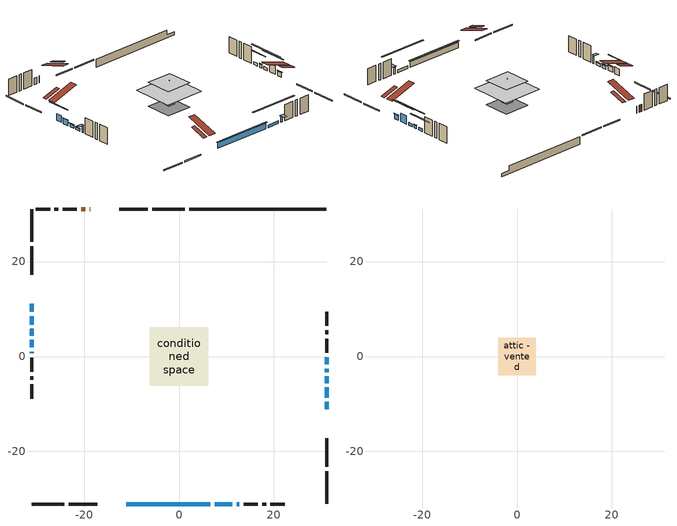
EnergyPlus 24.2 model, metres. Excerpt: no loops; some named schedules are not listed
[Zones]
conditioned space
 floor outside (Floor1 construction): -2.36,-2.36 -2.36,2.36 2.36,2.36 2.36,-2.36 z1.39
 floor adiabatic (AdiabaticFloorConstruction): -6.17,-6.17 -6.17,6.17 6.17,6.17 6.17,-6.17 z3.83
 floor foundation (Slab1 construction): -3.95,-3.95 -3.95,3.95 3.95,3.95 3.95,-3.95 z-0.96
 floor foundation (Slab2 construction): -1.12,-1.12 -1.12,1.12 1.12,1.12 1.12,-1.12 z0
 wall outside (RimJoist1 construction): 1.23,31.08 -5.67,31.08 / -31.08,-31.08 -24.19,-31.08 / -31.08,31.08 -31.08,24.19 / 31.08,-31.08 31.08,-24.19 z1.39:1.69
 wall outside (RimJoist2 construction): -6.6,31.08 -12.58,31.08 / -23.26,-31.08 -17.27,-31.08 / -31.08,23.26 -31.08,17.27 / 31.08,-23.26 31.08,-17.27 z1.39:1.69
 wall outside (AdiabaticWallConstruction 1): -18.75,31.08 -18.81,31.08 / -19.74,31.08 -20.62,31.08 z1.39:3.42
 wall outside (AdiabaticWallConstruction): 31.08,-11.11 31.08,-9.58 z1.39:2.76; 31.08,-8.66 31.08,-6.52 z1.39:3.83; -31.08,11.11 -31.08,9.38 z1.39:3.37; -11.11,-31.08 6.59,-31.08 z1.39:3.04; 31.08,-5.59 31.08,-4.19 z1.39:2.23; 7.52,-31.08 11.23,-31.08 z1.39:2.15; 31.08,-3.27 31.08,-2.58 z1.39:2.36; -31.08,8.45 -31.08,6.72 z1.39:2.97; -31.08,5.8 -31.08,4.42 / 31.08,-1.65 31.08,-0.13 z1.39:2.2; -31.08,3.49 -31.08,1.92 z1.39:2.1; -31.08,0.99 -31.08,0.68 z1.39:3.47; 12.16,-31.08 12.72,-31.08 z1.39:3.22
 wall outside (Wall1 construction): -21.55,31.08 -24.5,31.08 / 13.65,-31.08 16.6,-31.08 / -31.08,-0.25 -31.08,-3.2 / 31.08,0.8 31.08,3.75 z1.39:6.27
 wall outside (Wall2 construction): -25.43,31.08 -26.25,31.08 / 17.53,-31.08 18.35,-31.08 / -31.08,-4.13 -31.08,-4.95 / 31.08,4.68 31.08,5.5 z1.39:6.27
 wall outside (Wall3 construction): -27.18,31.08 -30.15,31.08 / 19.27,-31.08 22.25,-31.08 / -31.08,-5.88 -31.08,-8.85 / 31.08,6.43 31.08,9.4 z1.39:6.27
 wall foundation (FoundationWall1 construction): 2.15,31.08,-0.96 2.15,31.08,1.39 28.19,31.08,1.39 28.19,31.08,0.01 31.08,31.08,0.01 31.08,31.08,-0.96
 window (WindowConstruction): 31.08,-11.11 31.08,-9.58 z1.39:2.76
 window (WindowConstruction 6): 31.08,-8.66 31.08,-6.52 z1.39:3.83
 window (WindowConstruction 7): -31.08,11.11 -31.08,9.38 z1.39:3.37
 window (WindowConstruction 8): -11.11,-31.08 6.59,-31.08 z1.39:3.04
 window (WindowConstruction 11): 31.08,-5.59 31.08,-4.2 z1.39:2.23
 window (WindowConstruction 12): 7.52,-31.08 11.23,-31.08 z1.39:2.15
 window (WindowConstruction 1): 31.08,-3.27 31.08,-2.58 z1.39:2.36
 window (WindowConstruction 2): -31.08,8.45 -31.08,6.72 z1.39:2.97
 window (WindowConstruction 3): -31.08,5.79 -31.08,4.42 z1.39:2.2
 window (WindowConstruction 4): -31.08,3.49 -31.08,1.92 z1.39:2.1
 window (WindowConstruction 9): -31.08,0.99 -31.08,0.68 z1.39:3.47
 window (WindowConstruction 10): 12.16,-31.08 12.72,-31.08 z1.39:3.22
 window (WindowConstruction 5): 31.08,-1.65 31.08,-0.13 z1.39:2.2
 door (Door): -18.75,31.08 -18.81,31.08 z1.39:3.42
 door (Door 1): -19.74,31.08 -20.62,31.08 z1.39:3.42
 ceiling adiabatic (AdiabaticFloorConstruction): 6.17,-6.17 6.17,6.17 -6.17,6.17 -6.17,-6.17 z3.83
 roof outside (Roof1 construction): -14.75,31.08,6.27 -14.75,26.39,7.83 -13.51,26.39,7.83 -13.51,31.08,6.27; -15.11,-31.08,6.27 -15.11,-26.39,7.83 -16.34,-26.39,7.83 -16.34,-31.08,6.27; -31.08,15.11,6.27 -26.39,15.11,7.83 -26.39,16.34,7.83 -31.08,16.34,6.27; 31.08,-15.11,6.27 26.39,-15.11,7.83 26.39,-16.34,7.83 31.08,-16.34,6.27
attic - vented
 floor to conditioned space (Floor2 construction Reversed): -3.95,-3.95 -3.95,3.95 3.95,3.95 3.95,-3.95 z6.27
 floor to conditioned space (Floor3 construction Reversed): -1.12,-1.12 -1.12,1.12 1.12,1.12 1.12,-1.12 z6.27
 floor to conditioned space (Floor4 construction Reversed): -0.72,-0.72 -0.72,0.72 0.72,0.72 0.72,-0.72 z6.27
 roof outside (Roof2 construction): -17.82,31.08,6.27 -17.82,22.96,8.97 -15.68,22.96,8.97 -15.68,31.08,6.27; -12.04,-31.08,6.27 -12.04,-22.96,8.97 -14.18,-22.96,8.97 -14.18,-31.08,6.27; -31.08,12.04,6.27 -22.96,12.04,8.97 -22.96,14.18,8.97 -31.08,14.18,6.27; 31.08,-12.04,6.27 22.96,-12.04,8.97 22.96,-14.18,8.97 31.08,-14.18,6.27
shading: 31.08,-9.43 31.08,-11.26 31.23,-11.26 31.23,-9.43 z2.91; 31.08,-3.47 31.08,-11.71 31.38,-11.71 31.38,-3.47 z6.88; -31.08,6.64 -31.08,13.85 -31.23,13.85 -31.23,6.64 z6.11; 6.89,-31.08 -11.41,-31.08 -11.41,-31.38 6.89,-31.38 z3.34; 31.08,0.68 31.08,-10.47 31.38,-10.47 31.38,0.68 z7.11; 17.02,-31.08 1.73,-31.08 1.73,-31.38 17.02,-31.38 z7.94; 31.08,-2.43 31.08,-3.42 31.23,-3.42 31.23,-2.43 z2.51; -31.08,6.57 -31.08,8.6 -31.23,8.6 -31.23,6.57 z3.12; -31.08,4.12 -31.08,6.09 -31.38,6.09 -31.38,4.12 z2.5; -31.08,1.77 -31.08,3.64 -31.23,3.64 -31.23,1.77 z2.25; -31.08,0.38 -31.08,1.29 -32.6,1.29 -32.6,0.38 z3.77; 13.02,-31.08 11.86,-31.08 11.86,-32.6 13.02,-32.6 z3.52; 31.08,2.92 31.08,-4.7 31.38,-4.7 31.38,2.92 z5.25
[Building]
Building 1: Terrain=Suburbs
[Site:Location]
Montreal Mirabel Intl AP_QC: Latitude {deg}=45.68; Longitude {deg}=-74.03; Time Zone {hr}=-5; Elevation {m}=82; Keep Site Location Information=Yes
[Site:GroundTemperature:Shallow]
0.642858, -1.75623, -1.94836, -0.80987, 3.76054, 8.30966, 12.2535, 14.7518, 14.9641, 12.9321, 9.08883, 4.67926
[Site:WaterMainsTemperature]
Calculation Method=Schedule; Temperature Schedule=mains temperature schedule
[Material] Roughness=Rough; Thermal Absorptance=0.9
Name | Thickness {m} | Conductivity {W/m-K} | Density {kg/m3} | Specific Heat {J/kg-K} | Solar Absorptance | Visible Absorptance
asphalt or fiberglass shingles | 0.00635 | 0.162714 | 1121.4 | 1465.45 | 0.4 | 0.4
ceiling loosefill ins | 0.169333 | 0.0480833 | 16.02 | 1046.75 | 0.7 | 0.7
ceiling stud and cavity | 0.1397 | 0.0787076 | 65.682 | 1177.47 | 0.7 | 0.7
ceiling stud and cavity 1 | 0.1397 | 0.0892432 | 65.682 | 1177.47 | 0.7 | 0.7
ceiling stud and cavity 2 | 0.1397 | 0.194453 | 65.682 | 1177.47 | 0.7 | 0.7
concrete 4.0 in. | 0.1016 | 1.803125 | 2242.8 | 837.4 | 0.7 | 0.7
concrete 8.0 in. | 0.2032 | 1.803125 | 2242.8 | 837.4 | 0.7 | 0.7
door material | 0.04445 | 0.053851 | 512.64 | 1214.23 | 0.7 | 0.7
door material 1 | 0.04445 | 0.20624 | 512.64 | 1214.23 | 0.7 | 0.7
exterior vertical ins | 0.0457286 | 0.029427 | 32.04 | 1214.23 | 0.7 | 0.7
floor covering | 0.0127 | 0.0433444 | 54.468 | 1339.84 | 0.6 | 0.6
floor rigid ins; roof rigid ins | 0.103632 | 0.029427 | 32.04 | 1214.23 | 0.7 | 0.7
floor rigid ins 1; wall rigid ins 1 | 0.512978 | 0.029427 | 32.04 | 1214.23 | 0.7 | 0.7
floor stud and cavity | 0.1397 | 0.166607 | 92.3553 | 1139.71 | 0.7 | 0.7
floor stud and cavity 1 | 0.1397 | 1.75129 | 37.0049 | 1207.88 | 0.7 | 0.7
furniture material conditioned space 1 | 0.1524 | 0.115458 | 640.8 | 1214.23 | 0.6 | 0.6
gypsum board | 0.0127 | 0.160291 | 801 | 837.4 | 0.6 | 0.6
gypsum board 1 | 0.0127 | 0.160291 | 801 | 837.4 | 0.7 | 0.7
osb sheathing 0.5 in. | 0.0127 | 0.115458 | 512.64 | 1214.23 | 0.7 | 0.7
osb sheathing 0.75 in. | 0.01905 | 0.115458 | 512.64 | 1214.23 | 0.7 | 0.7
osb sheathing 2.0 in. | 0.0508 | 0.115458 | 512.64 | 1214.23 | 0.7 | 0.7
rim joist stud and cavity | 0.0508 | 0.0451784 | 125.044 | 1163.47 | 0.6 | 0.6
rim joist stud and cavity 1 | 0.0508 | 0.0308365 | 125.044 | 1163.47 | 0.6 | 0.6
roof stud and cavity | 0.2032 | 0.150499 | 78.34581 | 1123.46 | 0.7 | 0.7
wall rigid ins | 0.051816 | 0.029427 | 32.04 | 1214.23 | 0.7 | 0.7
wall stud and cavity | 0.1397 | 0.245635 | 139.0536 | 1170.24 | 0.7 | 0.7
wall stud and cavity 1 | 0.1397 | 0.279367 | 139.0536 | 1170.24 | 0.7 | 0.7
wall stud and cavity 2 | 0.1397 | 0.150548 | 139.0536 | 1170.24 | 0.7 | 0.7
wall stud and cavity 3 | 0.0889 | 0.380278 | 52.3479 | 1209.89 | 0.7 | 0.7
wall stud and cavity 4 | 0.0889 | 0.391764 | 83.0341 | 1211.67 | 0.7 | 0.7
wood siding | 0.0254 | 0.102417 | 544.68 | 1172.36 | 0.4 | 0.4
wood siding 1; wood siding 2; wood siding 3 | 0.0254 | 0.102417 | 544.68 | 1172.36 | 0.7 | 0.7
[WindowMaterial:SimpleGlazingSystem]
Name | U-Factor {W/m2-K} | Solar Heat Gain Coefficient
WindowMaterial | 1.92427 | 0.41
WindowMaterial 1 | 2.066792 | 0.35
WindowMaterial 10 | 2.96619 | 0.63
WindowMaterial 11 | 1.78914 | 0.38
WindowMaterial 12 | 1.782892 | 0.38
WindowMaterial 2 | 1.90043 | 0.42
WindowMaterial 3 | 2.001495 | 0.38
WindowMaterial 4 | 2.01455 | 0.37
WindowMaterial 5 | 1.992978 | 0.38
WindowMaterial 6 | 1.9697 | 0.41
WindowMaterial 7 | 1.882257 | 0.43
WindowMaterial 8 | 1.82321 | 0.46
WindowMaterial 9 | 3.074637 | 0.36
[Construction]
AdiabaticFloorConstruction: floor stud and cavity 1, floor rigid ins 1, osb sheathing 0.75 in., floor covering
AdiabaticWallConstruction: wood siding 2, wall rigid ins 1, wall stud and cavity 3, gypsum board
AdiabaticWallConstruction 1: wood siding 3, wall rigid ins 1, wall stud and cavity 3, gypsum board
Door: door material
Door 1: door material 1
Floor1 construction: floor stud and cavity, floor rigid ins, osb sheathing 0.75 in., floor covering
Floor2 construction Reversed: gypsum board, ceiling stud and cavity, ceiling loosefill ins
Floor3 construction Reversed: gypsum board, ceiling stud and cavity 1, ceiling loosefill ins
Floor4 construction Reversed: gypsum board, ceiling stud and cavity 2, ceiling loosefill ins
FoundationWall1 construction: concrete 8.0 in., gypsum board 1
furniture construction conditioned space 1: furniture material conditioned space 1
PartitionWallConstruction: gypsum board, wall stud and cavity 4, gypsum board
RimJoist1 construction: wood siding 1, osb sheathing 2.0 in., rim joist stud and cavity
RimJoist2 construction: wood siding 1, osb sheathing 2.0 in., rim joist stud and cavity 1
Roof1 construction: asphalt or fiberglass shingles, roof rigid ins, osb sheathing 0.75 in., roof stud and cavity, gypsum board
Roof2 construction: asphalt or fiberglass shingles
Slab1 construction; Slab2 construction: concrete 4.0 in.
Wall1 construction: wood siding, wall rigid ins, osb sheathing 0.5 in., wall stud and cavity, gypsum board
Wall2 construction: wood siding, wall rigid ins, osb sheathing 0.5 in., wall stud and cavity 1, gypsum board
Wall3 construction: wood siding, wall rigid ins, osb sheathing 0.5 in., wall stud and cavity 2, gypsum board
WindowConstruction: WindowMaterial
WindowConstruction 1: WindowMaterial 1
WindowConstruction 10: WindowMaterial 10
WindowConstruction 11: WindowMaterial 11
WindowConstruction 12: WindowMaterial 12
WindowConstruction 2: WindowMaterial 2
WindowConstruction 3: WindowMaterial 3
WindowConstruction 4: WindowMaterial 4
WindowConstruction 5: WindowMaterial 5
WindowConstruction 6: WindowMaterial 6
WindowConstruction 7: WindowMaterial 7
WindowConstruction 8: WindowMaterial 8
WindowConstruction 9: WindowMaterial 9
[Zone] Multiplier=1; Part of Total Floor Area=Yes
Name | Volume {m3}
attic - vented | 30.5765
conditioned space | 583.3
[Space]
Name | Zone | Volume {m3}
attic - vented 1 | attic - vented | 30.5765
conditioned space 1 | conditioned space | 583.3
[ZoneInfiltration:EffectiveLeakageArea]
infil attic - vented 1: Zone or Space=attic - vented 1; Schedule=Always On Discrete; Effective Air Leakage Area {cm2}=3210.46; Stack Coefficient=0.000188297; Wind Coefficient=9.27132e-06
[ZoneMixing]
whole house fan mix: Zone or Space=attic - vented; Schedule=Always On Continuous; Design Flow Rate Calculation Method=Flow/Zone; Design Flow Rate {m3/s}=0; Source Zone or Space=conditioned space
[SurfaceProperty:ExposedFoundationPerimeter] Exposed Perimeter Calculation Method=TotalExposedPerimeter
Name | Total Exposed Perimeter {m}
Slab1 | 28.926
Slab2 | 6.37002
[InternalMass] Zone or ZoneList=conditioned space; Space or SpaceList=conditioned space 1
Name | Construction | Surface Area {m2}
furniture mass conditioned space 1 | furniture construction conditioned space 1 | 96.8557
partition wall mass | PartitionWallConstruction | 242.139
[Lights]
interior lighting: Zone or ZoneList or Space or SpaceList=conditioned space 1; Schedule=interior lighting schedule; Design Level Calculation Method=LightingLevel; Lighting Level {W}=343.2; Return Air Fraction=0; Fraction Radiant=0.6; Fraction Visible=0.2; Fraction Replaceable=1
[People]
occupants: Zone or ZoneList or Space or SpaceList=conditioned space 1; Number of People Schedule=occupants schedule; Number of People Calculation Method=People; Number of People=3; Fraction Radiant=0.314171; Sensible Heat Fraction=0.56303; Activity Level Schedule=occupants activity schedule; Carbon Dioxide Generation Rate {m3/s-W}=0; Enable ASHRAE 55 Comfort Warnings=No; Mean Radiant Temperature Calculation Type=EnclosureAveraged
[ElectricEquipment] Zone or ZoneList or Space or SpaceList=conditioned space 1; Design Level Calculation Method=EquipmentLevel
Name | Schedule | Design Level {W} | Fraction Latent | Fraction Radiant | Fraction Lost
clothes dryer | clothes dryer schedule | 140.772 | 0.015 | 0.081 | 0.85
clothes washer | clothes washer schedule | 32.1985 | 0.03 | 0.162 | 0.7
cooking range | cooking range schedule | 215.147 | 0.08 | 0.432 | 0.2
dishwasher | dishwasher schedule | 66.8632 | 0.3 | 0.18 | 0.4
fridge | fridge schedule | 72.9452 | 0 | 0.6 | 0
mech vent bath fan 0 | mech vent bath fan 0 schedule | 50.2 | 0 | 0 | 1
mech vent bath fan 1 | mech vent bath fan 1 schedule | 50.2 | 0 | 0 | 1
mech vent house fan | mech vent house fan schedule | 0 | 0 | 0 | 1
mech vent house fan cfis | mech vent house fan cfis schedule | 0 | 0 | 0 | 0
mech vent range fan 0 | mech vent range fan 0 schedule | 57 | 0 | 0 | 1
misc plug loads | misc plug loads schedule | 494.7 | 0.045 | 0.513 | 0.1
whole house fan | Always On Discrete | 0 | 0 | 0 | 1
[OtherEquipment] Zone or ZoneList or Space or SpaceList=conditioned space 1; Design Level Calculation Method=EquipmentLevel
Name | Fuel Type | Schedule | Design Level {W} | Fraction Latent | Fraction Radiant | Fraction Lost
clothes dryer 1 | Electricity | clothes dryer schedule | 0 | 0.015 | 0.081 | 0.85
cooking range 1 | Electricity | cooking range schedule | 0 | 0.08 | 0.432 | 0.2
general water use latent | None | general water use schedule | 62.594 | 1 | 0 | 0
general water use sensible | None | general water use schedule | -61.6891 | 0 | 0.6 | 0
mech vent house fan latent load | None | Always On Discrete | 0 | 1 | 0 | 0
mech vent house fan sensible load | None | Always On Discrete | 0 | 0 | 0 | 0
water heater energy adjustment1 | Electricity | Always On Discrete | 0.01 | 0 | 0 | 1
[ZoneInfiltration:DesignFlowRate] Zone or ZoneList or Space or SpaceList=conditioned space 1; Schedule=Always On Discrete; Design Flow Rate Calculation Method=Flow/Zone; Design Flow Rate {m3/s}=0
infil flow; natural vent flow; whole house fan flow
[Foundation:Kiva] Initial Indoor Air Temperature {C}=18; Wall Depth Below Slab {m}=0.2032
Name | Wall Height Above Grade {m} | Custom Block Material Name 1 | Custom Block Depth 1 {m} | Custom Block X Position 1 {m} | Custom Block Z Position 1 {m}
Foundation Kiva 1 | 1.39001 | exterior vertical ins | 2.350008 | 0.2159 | 0
Foundation Kiva 2 | 0.1016
[Foundation:Kiva:Settings]
Soil Conductivity {W/m-K}=0.849921; Soil Density {kg/m3}=1842.3; Soil Specific Heat {J/kg-K}=418.7; Ground Solar Absorptivity=0.9; Ground Thermal Absorptivity=0.9; Ground Surface Roughness {m}=0.03; Far-Field Width {m}=40; Deep-Ground Boundary Condition=ZeroFlux; Deep-Ground Depth {m}=40; Minimum Cell Dimension {m}=0.2; Maximum Cell Growth Coefficient=3; Simulation Timestep=Timestep
[Exterior:Lights]
exterior lighting: Schedule=exterior lighting schedule; Design Level {W}=75.6
[Schedule:Constant]
Name | Hourly Value
Always On Continuous; mech vent house fan schedule; mech vent house fan cfis schedule; Always On Discrete | 1
occupants activity schedule | 117.228
fridge schedule | 0
[Schedule:Week:Daily]
interior lighting schedule Week Rule - Jan1-Jan27: interior lighting schedule day, interior lighting schedule day, interior lighting schedule day, interior lighting schedule day, interior lighting schedule day, interior lighting schedule day, interior lighting schedule day, interior lighting schedule default day, interior lighting schedule default day, interior lighting schedule default day, interior lighting schedule default day, interior lighting schedule default day
interior lighting schedule Week Rule - Jan28-Feb3: interior lighting schedule day, interior lighting schedule day, interior lighting schedule day, interior lighting schedule day, interior lighting schedule day 1, interior lighting schedule day 1, interior lighting schedule day 1, interior lighting schedule default day, interior lighting schedule default day, interior lighting schedule default day, interior lighting schedule default day, interior lighting schedule default day
interior lighting schedule Week Rule - Feb4-Feb24: interior lighting schedule day 1, interior lighting schedule day 1, interior lighting schedule day 1, interior lighting schedule day 1, interior lighting schedule day 1, interior lighting schedule day 1, interior lighting schedule day 1, interior lighting schedule default day, interior lighting schedule default day, interior lighting schedule default day, interior lighting schedule default day, interior lighting schedule default day
interior lighting schedule Week Rule - Feb25-Mar3: interior lighting schedule day 1, interior lighting schedule day 1, interior lighting schedule day 1, interior lighting schedule day 1, interior lighting schedule day 2, interior lighting schedule day 2, interior lighting schedule day 2, interior lighting schedule default day, interior lighting schedule default day, interior lighting schedule default day, interior lighting schedule default day, interior lighting schedule default day
interior lighting schedule Week Rule - Mar4-Mar31: interior lighting schedule day 2, interior lighting schedule day 2, interior lighting schedule day 2, interior lighting schedule day 2, interior lighting schedule day 2, interior lighting schedule day 2, interior lighting schedule day 2, interior lighting schedule default day, interior lighting schedule default day, interior lighting schedule default day, interior lighting schedule default day, interior lighting schedule default day
interior lighting schedule Week Rule - Apr1-Apr28: interior lighting schedule day 3, interior lighting schedule day 3, interior lighting schedule day 3, interior lighting schedule day 3, interior lighting schedule day 3, interior lighting schedule day 3, interior lighting schedule day 3, interior lighting schedule default day, interior lighting schedule default day, interior lighting schedule default day, interior lighting schedule default day, interior lighting schedule default day
interior lighting schedule Week Rule - Apr29-May5: interior lighting schedule day 3, interior lighting schedule day 3, interior lighting schedule day 4, interior lighting schedule day 4, interior lighting schedule day 4, interior lighting schedule day 4, interior lighting schedule day 4, interior lighting schedule default day, interior lighting schedule default day, interior lighting schedule default day, interior lighting schedule default day, interior lighting schedule default day
interior lighting schedule Week Rule - May6-May26: interior lighting schedule day 4, interior lighting schedule day 4, interior lighting schedule day 4, interior lighting schedule day 4, interior lighting schedule day 4, interior lighting schedule day 4, interior lighting schedule day 4, interior lighting schedule default day, interior lighting schedule default day, interior lighting schedule default day, interior lighting schedule default day, interior lighting schedule default day
interior lighting schedule Week Rule - May27-Jun2: interior lighting schedule day 4, interior lighting schedule day 4, interior lighting schedule day 4, interior lighting schedule day 4, interior lighting schedule day 4, interior lighting schedule day 5, interior lighting schedule day 5, interior lighting schedule default day, interior lighting schedule default day, interior lighting schedule default day, interior lighting schedule default day, interior lighting schedule default day
interior lighting schedule Week Rule - Jun3-Jun30: interior lighting schedule day 5, interior lighting schedule day 5, interior lighting schedule day 5, interior lighting schedule day 5, interior lighting schedule day 5, interior lighting schedule day 5, interior lighting schedule day 5, interior lighting schedule default day, interior lighting schedule default day, interior lighting schedule default day, interior lighting schedule default day, interior lighting schedule default day
interior lighting schedule Week Rule - Jul1-Jul28: interior lighting schedule day 6, interior lighting schedule day 6, interior lighting schedule day 6, interior lighting schedule day 6, interior lighting schedule day 6, interior lighting schedule day 6, interior lighting schedule day 6, interior lighting schedule default day, interior lighting schedule default day, interior lighting schedule default day, interior lighting schedule default day, interior lighting schedule default day
interior lighting schedule Week Rule - Jul29-Aug4: interior lighting schedule day 6, interior lighting schedule day 6, interior lighting schedule day 6, interior lighting schedule day 7, interior lighting schedule day 7, interior lighting schedule day 7, interior lighting schedule day 7, interior lighting schedule default day, interior lighting schedule default day, interior lighting schedule default day, interior lighting schedule default day, interior lighting schedule default day
interior lighting schedule Week Rule - Aug5-Aug25: interior lighting schedule day 7, interior lighting schedule day 7, interior lighting schedule day 7, interior lighting schedule day 7, interior lighting schedule day 7, interior lighting schedule day 7, interior lighting schedule day 7, interior lighting schedule default day, interior lighting schedule default day, interior lighting schedule default day, interior lighting schedule default day, interior lighting schedule default day
interior lighting schedule Week Rule - Aug26-Sep1: interior lighting schedule day 7, interior lighting schedule day 7, interior lighting schedule day 7, interior lighting schedule day 7, interior lighting schedule day 7, interior lighting schedule day 7, interior lighting schedule day 8, interior lighting schedule default day, interior lighting schedule default day, interior lighting schedule default day, interior lighting schedule default day, interior lighting schedule default day
interior lighting schedule Week Rule - Sep2-Sep29: interior lighting schedule day 8, interior lighting schedule day 8, interior lighting schedule day 8, interior lighting schedule day 8, interior lighting schedule day 8, interior lighting schedule day 8, interior lighting schedule day 8, interior lighting schedule default day, interior lighting schedule default day, interior lighting schedule default day, interior lighting schedule default day, interior lighting schedule default day
interior lighting schedule Week Rule - Sep30-Oct6: interior lighting schedule day 8, interior lighting schedule day 9, interior lighting schedule day 9, interior lighting schedule day 9, interior lighting schedule day 9, interior lighting schedule day 9, interior lighting schedule day 9, interior lighting schedule default day, interior lighting schedule default day, interior lighting schedule default day, interior lighting schedule default day, interior lighting schedule default day
interior lighting schedule Week Rule - Oct7-Oct27: interior lighting schedule day 9, interior lighting schedule day 9, interior lighting schedule day 9, interior lighting schedule day 9, interior lighting schedule day 9, interior lighting schedule day 9, interior lighting schedule day 9, interior lighting schedule default day, interior lighting schedule default day, interior lighting schedule default day, interior lighting schedule default day, interior lighting schedule default day
interior lighting schedule Week Rule - Oct28-Nov3: interior lighting schedule day 9, interior lighting schedule day 9, interior lighting schedule day 9, interior lighting schedule day 9, interior lighting schedule day 10, interior lighting schedule day 10, interior lighting schedule day 10, interior lighting schedule default day, interior lighting schedule default day, interior lighting schedule default day, interior lighting schedule default day, interior lighting schedule default day
interior lighting schedule Week Rule - Nov4-Nov24: interior lighting schedule day 10, interior lighting schedule day 10, interior lighting schedule day 10, interior lighting schedule day 10, interior lighting schedule day 10, interior lighting schedule day 10, interior lighting schedule day 10, interior lighting schedule default day, interior lighting schedule default day, interior lighting schedule default day, interior lighting schedule default day, interior lighting schedule default day
interior lighting schedule Week Rule - Nov25-Dec1: interior lighting schedule day 10, interior lighting schedule day 10, interior lighting schedule day 10, interior lighting schedule day 10, interior lighting schedule day 10, interior lighting schedule day 10, interior lighting schedule day 11, interior lighting schedule default day, interior lighting schedule default day, interior lighting schedule default day, interior lighting schedule default day, interior lighting schedule default day
interior lighting schedule Week Rule - Dec2-Dec31: interior lighting schedule day 11, interior lighting schedule day 11, interior lighting schedule day 11, interior lighting schedule day 11, interior lighting schedule day 11, interior lighting schedule day 11, interior lighting schedule day 11, interior lighting schedule default day, interior lighting schedule default day, interior lighting schedule default day, interior lighting schedule default day, interior lighting schedule default day
occupants schedule Week Rule - Jan1-Dec31: occupants schedule day, occupants schedule day, occupants schedule day, occupants schedule day, occupants schedule day, occupants schedule day, occupants schedule day, occupants schedule default day, occupants schedule default day, occupants schedule default day, occupants schedule default day, occupants schedule default day
clothes dryer schedule Week Rule - Jan1-Dec31: clothes dryer schedule day, clothes dryer schedule day, clothes dryer schedule day, clothes dryer schedule day, clothes dryer schedule day, clothes dryer schedule day, clothes dryer schedule day, clothes dryer schedule default day, clothes dryer schedule default day, clothes dryer schedule default day, clothes dryer schedule default day, clothes dryer schedule default day
clothes washer schedule Week Rule - Jan1-Dec31: clothes washer schedule day, clothes washer schedule day, clothes washer schedule day, clothes washer schedule day, clothes washer schedule day, clothes washer schedule day, clothes washer schedule day, clothes washer schedule default day, clothes washer schedule default day, clothes washer schedule default day, clothes washer schedule default day, clothes washer schedule default day
cooking range schedule Week Rule - Jan1-Dec31: cooking range schedule day, cooking range schedule day, cooking range schedule day, cooking range schedule day, cooking range schedule day, cooking range schedule day, cooking range schedule day, cooking range schedule default day, cooking range schedule default day, cooking range schedule default day, cooking range schedule default day, cooking range schedule default day
dishwasher schedule Week Rule - Jan1-Dec31: dishwasher schedule day, dishwasher schedule day, dishwasher schedule day, dishwasher schedule day, dishwasher schedule day, dishwasher schedule day, dishwasher schedule day, dishwasher schedule default day, dishwasher schedule default day, dishwasher schedule default day, dishwasher schedule default day, dishwasher schedule default day
mech vent bath fan 0 schedule Week Rule - Jan1-Dec31: mech vent bath fan 0 schedule day, mech vent bath fan 0 schedule day, mech vent bath fan 0 schedule day, mech vent bath fan 0 schedule day, mech vent bath fan 0 schedule day, mech vent bath fan 0 schedule day, mech vent bath fan 0 schedule day, mech vent bath fan 0 schedule default day, mech vent bath fan 0 schedule default day, mech vent bath fan 0 schedule default day, mech vent bath fan 0 schedule default day, mech vent bath fan 0 schedule default day
mech vent bath fan 1 schedule Week Rule - Jan1-Dec31: mech vent bath fan 1 schedule day, mech vent bath fan 1 schedule day, mech vent bath fan 1 schedule day, mech vent bath fan 1 schedule day, mech vent bath fan 1 schedule day, mech vent bath fan 1 schedule day, mech vent bath fan 1 schedule day, mech vent bath fan 1 schedule default day, mech vent bath fan 1 schedule default day, mech vent bath fan 1 schedule default day, mech vent bath fan 1 schedule default day, mech vent bath fan 1 schedule default day
mech vent range fan 0 schedule Week Rule - Jan1-Dec31: mech vent range fan 0 schedule day, mech vent range fan 0 schedule day, mech vent range fan 0 schedule day, mech vent range fan 0 schedule day, mech vent range fan 0 schedule day, mech vent range fan 0 schedule day, mech vent range fan 0 schedule day, mech vent range fan 0 schedule default day, mech vent range fan 0 schedule default day, mech vent range fan 0 schedule default day, mech vent range fan 0 schedule default day, mech vent range fan 0 schedule default day
misc plug loads schedule Week Rule - Jan1-Dec31: misc plug loads schedule day, misc plug loads schedule day, misc plug loads schedule day, misc plug loads schedule day, misc plug loads schedule day, misc plug loads schedule day, misc plug loads schedule day, misc plug loads schedule default day, misc plug loads schedule default day, misc plug loads schedule default day, misc plug loads schedule default day, misc plug loads schedule default day
general water use schedule Week Rule - Jan1-Dec31: general water use schedule day, general water use schedule day, general water use schedule day, general water use schedule day, general water use schedule day, general water use schedule day, general water use schedule day, general water use schedule default day, general water use schedule default day, general water use schedule default day, general water use schedule default day, general water use schedule default day
exterior lighting schedule Week Rule - Jan1-Jan27: exterior lighting schedule day, exterior lighting schedule day, exterior lighting schedule day, exterior lighting schedule day, exterior lighting schedule day, exterior lighting schedule day, exterior lighting schedule day, exterior lighting schedule default day, exterior lighting schedule default day, exterior lighting schedule default day, exterior lighting schedule default day, exterior lighting schedule default day
exterior lighting schedule Week Rule - Jan28-Feb3: exterior lighting schedule day, exterior lighting schedule day, exterior lighting schedule day, exterior lighting schedule day, exterior lighting schedule day 1, exterior lighting schedule day 1, exterior lighting schedule day 1, exterior lighting schedule default day, exterior lighting schedule default day, exterior lighting schedule default day, exterior lighting schedule default day, exterior lighting schedule default day
exterior lighting schedule Week Rule - Feb4-Feb24: exterior lighting schedule day 1, exterior lighting schedule day 1, exterior lighting schedule day 1, exterior lighting schedule day 1, exterior lighting schedule day 1, exterior lighting schedule day 1, exterior lighting schedule day 1, exterior lighting schedule default day, exterior lighting schedule default day, exterior lighting schedule default day, exterior lighting schedule default day, exterior lighting schedule default day
exterior lighting schedule Week Rule - Feb25-Mar3: exterior lighting schedule day 1, exterior lighting schedule day 1, exterior lighting schedule day 1, exterior lighting schedule day 1, exterior lighting schedule day 2, exterior lighting schedule day 2, exterior lighting schedule day 2, exterior lighting schedule default day, exterior lighting schedule default day, exterior lighting schedule default day, exterior lighting schedule default day, exterior lighting schedule default day
exterior lighting schedule Week Rule - Mar4-Mar31: exterior lighting schedule day 2, exterior lighting schedule day 2, exterior lighting schedule day 2, exterior lighting schedule day 2, exterior lighting schedule day 2, exterior lighting schedule day 2, exterior lighting schedule day 2, exterior lighting schedule default day, exterior lighting schedule default day, exterior lighting schedule default day, exterior lighting schedule default day, exterior lighting schedule default day
exterior lighting schedule Week Rule - Apr1-Apr28: exterior lighting schedule day 3, exterior lighting schedule day 3, exterior lighting schedule day 3, exterior lighting schedule day 3, exterior lighting schedule day 3, exterior lighting schedule day 3, exterior lighting schedule day 3, exterior lighting schedule default day, exterior lighting schedule default day, exterior lighting schedule default day, exterior lighting schedule default day, exterior lighting schedule default day
exterior lighting schedule Week Rule - Apr29-May5: exterior lighting schedule day 3, exterior lighting schedule day 3, exterior lighting schedule day 4, exterior lighting schedule day 4, exterior lighting schedule day 4, exterior lighting schedule day 4, exterior lighting schedule day 4, exterior lighting schedule default day, exterior lighting schedule default day, exterior lighting schedule default day, exterior lighting schedule default day, exterior lighting schedule default day
exterior lighting schedule Week Rule - May6-May26: exterior lighting schedule day 4, exterior lighting schedule day 4, exterior lighting schedule day 4, exterior lighting schedule day 4, exterior lighting schedule day 4, exterior lighting schedule day 4, exterior lighting schedule day 4, exterior lighting schedule default day, exterior lighting schedule default day, exterior lighting schedule default day, exterior lighting schedule default day, exterior lighting schedule default day
exterior lighting schedule Week Rule - May27-Jun2: exterior lighting schedule day 4, exterior lighting schedule day 4, exterior lighting schedule day 4, exterior lighting schedule day 4, exterior lighting schedule day 4, exterior lighting schedule day 5, exterior lighting schedule day 5, exterior lighting schedule default day, exterior lighting schedule default day, exterior lighting schedule default day, exterior lighting schedule default day, exterior lighting schedule default day
[Schedule:Year]
interior lighting schedule: interior lighting schedule Week Rule - Jan1-Jan27, 1, 1, 1, 27, interior lighting schedule Week Rule - Jan28-Feb3, 1, 28, 2, 3, interior lighting schedule Week Rule - Feb4-Feb24, 2, 4, 2, 24, interior lighting schedule Week Rule - Feb25-Mar3, 2, 25, 3, 3, interior lighting schedule Week Rule - Mar4-Mar31, 3, 4, 3, 31, interior lighting schedule Week Rule - Apr1-Apr28, 4, 1, 4, 28, interior lighting schedule Week Rule - Apr29-May5, 4, 29, 5, 5, interior lighting schedule Week Rule - May6-May26, 5, 6, 5, 26, interior lighting schedule Week Rule - May27-Jun2, 5, 27, 6, 2, interior lighting schedule Week Rule - Jun3-Jun30, 6, 3, 6, 30, interior lighting schedule Week Rule - Jul1-Jul28, 7, 1, 7, 28, interior lighting schedule Week Rule - Jul29-Aug4, 7, 29, 8, 4, interior lighting schedule Week Rule - Aug5-Aug25, 8, 5, 8, 25, interior lighting schedule Week Rule - Aug26-Sep1, 8, 26, 9, 1, interior lighting schedule Week Rule - Sep2-Sep29, 9, 2, 9, 29, interior lighting schedule Week Rule - Sep30-Oct6, 9, 30, 10, 6, interior lighting schedule Week Rule - Oct7-Oct27, 10, 7, 10, 27, interior lighting schedule Week Rule - Oct28-Nov3, 10, 28, 11, 3, interior lighting schedule Week Rule - Nov4-Nov24, 11, 4, 11, 24, interior lighting schedule Week Rule - Nov25-Dec1, 11, 25, 12, 1, interior lighting schedule Week Rule - Dec2-Dec31, 12, 2, 12, 31
occupants schedule: occupants schedule Week Rule - Jan1-Dec31, 1, 1, 12, 31
clothes dryer schedule: clothes dryer schedule Week Rule - Jan1-Dec31, 1, 1, 12, 31
clothes washer schedule: clothes washer schedule Week Rule - Jan1-Dec31, 1, 1, 12, 31
cooking range schedule: cooking range schedule Week Rule - Jan1-Dec31, 1, 1, 12, 31
dishwasher schedule: dishwasher schedule Week Rule - Jan1-Dec31, 1, 1, 12, 31
mech vent bath fan 0 schedule: mech vent bath fan 0 schedule Week Rule - Jan1-Dec31, 1, 1, 12, 31
mech vent bath fan 1 schedule: mech vent bath fan 1 schedule Week Rule - Jan1-Dec31, 1, 1, 12, 31
mech vent range fan 0 schedule: mech vent range fan 0 schedule Week Rule - Jan1-Dec31, 1, 1, 12, 31
misc plug loads schedule: misc plug loads schedule Week Rule - Jan1-Dec31, 1, 1, 12, 31
general water use schedule: general water use schedule Week Rule - Jan1-Dec31, 1, 1, 12, 31
exterior lighting schedule: exterior lighting schedule Week Rule - Jan1-Jan27, 1, 1, 1, 27, exterior lighting schedule Week Rule - Jan28-Feb3, 1, 28, 2, 3, exterior lighting schedule Week Rule - Feb4-Feb24, 2, 4, 2, 24, exterior lighting schedule Week Rule - Feb25-Mar3, 2, 25, 3, 3, exterior lighting schedule Week Rule - Mar4-Mar31, 3, 4, 3, 31, exterior lighting schedule Week Rule - Apr1-Apr28, 4, 1, 4, 28, exterior lighting schedule Week Rule - Apr29-May5, 4, 29, 5, 5, exterior lighting schedule Week Rule - May6-May26, 5, 6, 5, 26, exterior lighting schedule Week Rule - May27-Jun2, 5, 27, 6, 2, exterior lighting schedule Week Rule - Jun3-Jun30, 6, 3, 6, 30, exterior lighting schedule Week Rule - Jul1-Jul28, 7, 1, 7, 28, exterior lighting schedule Week Rule - Jul29-Aug4, 7, 29, 8, 4, exterior lighting schedule Week Rule - Aug5-Aug25, 8, 5, 8, 25, exterior lighting schedule Week Rule - Aug26-Sep1, 8, 26, 9, 1, exterior lighting schedule Week Rule - Sep2-Sep29, 9, 2, 9, 29, exterior lighting schedule Week Rule - Sep30-Oct6, 9, 30, 10, 6, exterior lighting schedule Week Rule - Oct7-Oct27, 10, 7, 10, 27, exterior lighting schedule Week Rule - Oct28-Nov3, 10, 28, 11, 3, exterior lighting schedule Week Rule - Nov4-Nov24, 11, 4, 11, 24, exterior lighting schedule Week Rule - Nov25-Dec1, 11, 25, 12, 1, exterior lighting schedule Week Rule - Dec2-Dec31, 12, 2, 12, 31
[Schedule:Compact]
mains temperature schedule: Through: 01/01, For: AllDays, Until: 24:00, 5.61444, Through: 01/02, For: AllDays, Until: 24:00, 5.535, Through: 01/03, For: AllDays, Until: 24:00, 5.45667, Through: 01/04, For: AllDays, Until: 24:00, 5.37944, Through: 01/05, For: AllDays, Until: 24:00, 5.30333, Through: 01/06, For: AllDays, Until: 24:00, 5.22889, Through: 01/07, For: AllDays, Until: 24:00, 5.15611, Through: 01/08, For: AllDays, Until: 24:00, 5.08389, Through: 01/09, For: AllDays, Until: 24:00, 5.01333, Through: 01/10, For: AllDays, Until: 24:00, 4.94444, Through: 01/11, For: AllDays, Until: 24:00, 4.87667, Through: 01/12, For: AllDays, Until: 24:00, 4.81056, Through: 01/13, For: AllDays, Until: 24:00, 4.74556, Through: 01/14, For: AllDays, Until: 24:00, 4.68222, Through: 01/15, For: AllDays, Until: 24:00, 4.62056, Through: 01/16, For: AllDays, Until: 24:00, 4.56, Through: 01/17, For: AllDays, Until: 24:00, 4.50111, Through: 01/18, For: AllDays, Until: 24:00, 4.44389, Through: 01/19, For: AllDays, Until: 24:00, 4.38778, Through: 01/20, For: AllDays, Until: 24:00, 4.33389, Through: 01/21, For: AllDays, Until: 24:00, 4.28111, Through: 01/22, For: AllDays, Until: 24:00, 4.23, Through: 01/23, For: AllDays, Until: 24:00, 4.18056, Through: 01/24, For: AllDays, Until: 24:00, 4.13278, Through: 01/25, For: AllDays, Until: 24:00, 4.08667, Through: 01/26, For: AllDays, Until: 24:00, 4.04222, Through: 01/27, For: AllDays, Until: 24:00, 3.99944, Through: 01/28, For: AllDays, Until: 24:00, 3.95833, Through: 01/29, For: AllDays, Until: 24:00, 3.91889, Through: 01/30, For: AllDays, Until: 24:00, 3.88111, Through: 01/31, For: AllDays, Until: 24:00, 3.845, Through: 02/01, For: AllDays, Until: 24:00, 3.81056, Through: 02/02, For: AllDays, Until: 24:00, 3.77778, Through: 02/03, For: AllDays, Until: 24:00, 3.74722, Through: 02/04, For: AllDays, Until: 24:00, 3.71833, Through: 02/05, For: AllDays, Until: 24:00, 3.69056, Through: 02/06, For: AllDays, Until: 24:00, 3.66556, Through: 02/07, For: AllDays, Until: 24:00, 3.64167, Through: 02/08, For: AllDays, Until: 24:00, 3.61944, Through: 02/09, For: AllDays, Until: 24:00, 3.59944, Through: 02/10, For: AllDays, Until: 24:00, 3.58111, Through: 02/11, For: AllDays, Until: 24:00, 3.56444, Through: 02/12, For: AllDays, Until: 24:00, 3.55, Through: 02/13, For: AllDays, Until: 24:00, 3.53667, Through: 02/14, For: AllDays, Until: 24:00, 3.52556, Through: 02/15, For: AllDays, Until: 24:00, 3.51667, Through: 02/16, For: AllDays, Until: 24:00, 3.50889, Through: 02/17, For: AllDays, Until: 24:00, 3.50333, Through: 02/18, For: AllDays, Until: 24:00, 3.49944, Through: 02/19, For: AllDays, Until: 24:00, 3.49778, Through: 02/20, For: AllDays, Until: 24:00, 3.49778, Through: 02/21, For: AllDays, Until: 24:00, 3.49944, Through: 02/22, For: AllDays, Until: 24:00, 3.50278, Through: 02/23, For: AllDays, Until: 24:00, 3.50833, Through: 02/24, For: AllDays, Until: 24:00, 3.515, Through: 02/25, For: AllDays, Until: 24:00, 3.52444, Through: 02/26, For: AllDays, Until: 24:00, 3.535, Through: 02/27, For: AllDays, Until: 24:00, 3.54778, Through: 02/28, For: AllDays, Until: 24:00, 3.56222, Through: 03/01, For: AllDays, Until: 24:00, 3.57833, Through: 03/02, For: AllDays, Until: 24:00, 3.59667, Through: 03/03, For: AllDays, Until: 24:00, 3.61667, Through: 03/04, For: AllDays, Until: 24:00, 3.63833, Through: 03/05, For: AllDays, Until: 24:00, 3.66167, Through: 03/06, For: AllDays, Until: 24:00, 3.68667, Through: 03/07, For: AllDays, Until: 24:00, 3.71389, Through: 03/08, For: AllDays, Until: 24:00, 3.74278, Through: 03/09, For: AllDays, Until: 24:00, 3.77333, Through: 03/10, For: AllDays, Until: 24:00, 3.80556, Through: 03/11, For: AllDays, Until: 24:00, 3.83944, Through: 03/12, For: AllDays, Until: 24:00, 3.87556, Through: 03/13, For: AllDays, Until: 24:00, 3.91278, Through: 03/14, For: AllDays, Until: 24:00, 3.95222, Through: 03/15, For: AllDays, Until: 24:00, 3.99278, Through: 03/16, For: AllDays, Until: 24:00, 4.03556, Through: 03/17, For: AllDays, Until: 24:00, 4.08, Through: 03/18, For: AllDays, Until: 24:00, 4.12556, Through: 03/19, For: AllDays, Until: 24:00, 4.17333, Through: 03/20, For: AllDays, Until: 24:00, 4.22278, Through: 03/21, For: AllDays, Until: 24:00, 4.27333, Through: 03/22, For: AllDays, Until: 24:00, 4.32556, Through: 03/23, For: AllDays, Until: 24:00, 4.38, Through: 03/24, For: AllDays, Until: 24:00, 4.43556, Through: 03/25, For: AllDays, Until: 24:00, 4.49222, Through: 03/26, For: AllDays, Until: 24:00, 4.55111, Through: 03/27, For: AllDays, Until: 24:00, 4.61111, Through: 03/28, For: AllDays, Until: 24:00, 4.67278, Through: 03/29, For: AllDays, Until: 24:00, 4.73611, Through: 03/30, For: AllDays, Until: 24:00, 4.80056, Through: 03/31, For: AllDays, Until: 24:00, 4.86667, Through: 04/01, For: AllDays, Until: 24:00, 4.93444, Through: 04/02, For: AllDays, Until: 24:00, 5.00333, Through: 04/03, For: AllDays, Until: 24:00, 5.07333, Through: 04/04, For: AllDays, Until: 24:00, 5.145, Through: 04/05, For: AllDays, Until: 24:00, 5.21833, Through: 04/06, For: AllDays, Until: 24:00, 5.29222, Through: 04/07, For: AllDays, Until: 24:00, 5.36778, Through: 04/08, For: AllDays, Until: 24:00, 5.445, Through: 04/09, For: AllDays, Until: 24:00, 5.52333, Through: 04/10, For: AllDays, Until: 24:00, 5.60222, Through: 04/11, For: AllDays, Until: 24:00, 5.68278, Through: 04/12, For: AllDays, Until: 24:00, 5.765, Through: 04/13, For: AllDays, Until: 24:00, 5.84778, Through: 04/14, For: AllDays, Until: 24:00, 5.93167, Through: 04/15, For: AllDays, Until: 24:00, 6.01722, Through: 04/16, For: AllDays, Until: 24:00, 6.10333, Through: 04/17, For: AllDays, Until: 24:00, 6.19056, Through: 04/18, For: AllDays, Until: 24:00, 6.27889, Through: 04/19, For: AllDays, Until: 24:00, 6.36833, Through: 04/20, For: AllDays, Until: 24:00, 6.45833, Through: 04/21, For: AllDays, Until: 24:00, 6.55, Through: 04/22, For: AllDays, Until: 24:00, 6.64222, Through: 04/23, For: AllDays, Until: 24:00, 6.735, Through: 04/24, For: AllDays, Until: 24:00, 6.82944, Through: 04/25, For: AllDays, Until: 24:00, 6.92389, Through: 04/26, For: AllDays, Until: 24:00, 7.01944, Through: 04/27, For: AllDays, Until: 24:00, 7.11611, Through: 04/28, For: AllDays, Until: 24:00, 7.21333, Through: 04/29, For: AllDays, Until: 24:00, 7.31111, Through: 04/30, For: AllDays, Until: 24:00, 7.41, Through: 05/01, For: AllDays, Until: 24:00, 7.50944, Through: 05/02, For: AllDays, Until: 24:00, 7.60889, Through: 05/03, For: AllDays, Until: 24:00, 7.71, Through: 05/04, For: AllDays, Until: 24:00, 7.81111, Through: 05/05, For: AllDays, Until: 24:00, 7.91278, Through: 05/06, For: AllDays, Until: 24:00, 8.015, Through: 05/07, For: AllDays, Until: 24:00, 8.11778, Through: 05/08, For: AllDays, Until: 24:00, 8.22056, Through: 05/09, For: AllDays, Until: 24:00, 8.32444, Through: 05/10, For: AllDays, Until: 24:00, 8.42833, Through: 05/11, For: AllDays, Until: 24:00, 8.53278, Through: 05/12, For: AllDays, Until: 24:00, 8.63722, Through: 05/13, For: AllDays, Until: 24:00, 8.74222, Through: 05/14, For: AllDays, Until: 24:00, 8.84778, Through: 05/15, For: AllDays, Until: 24:00, 8.95333, Through: 05/16, For: AllDays, Until: 24:00, 9.05889, Through: 05/17, For: AllDays, Until: 24:00, 9.165, Through: 05/18, For: AllDays, Until: 24:00, 9.27111, Through: 05/19, For: AllDays, Until: 24:00, 9.37722, Through: 05/20, For: AllDays, Until: 24:00, 9.48389, Through: 05/21, For: AllDays, Until: 24:00, 9.59, Through: 05/22, For: AllDays, Until: 24:00, 9.69667, Through: 05/23, For: AllDays, Until: 24:00, 9.80278, Through: 05/24, For: AllDays, Until: 24:00, 9.90944, Through: 05/25, For: AllDays, Until: 24:00, 10.0156, Through: 05/26, For: AllDays, Until: 24:00, 10.1217, Through: 05/27, For: AllDays, Until: 24:00, 10.2278, Through: 05/28, For: AllDays, Until: 24:00, 10.3339, Through: 05/29, For: AllDays, Until: 24:00, 10.4394, Through: 05/30, For: AllDays, Until: 24:00, 10.545, Through: 05/31, For: AllDays, Until: 24:00, 10.65, Through: 06/01, For: AllDays, Until: 24:00, 10.755, Through: 06/02, For: AllDays, Until: 24:00, 10.86, Through: 06/03, For: AllDays, Until: 24:00, 10.9639, Through: 06/04, For: AllDays, Until: 24:00, 11.0678, Through: 06/05, For: AllDays, Until: 24:00, 11.1717, Through: 06/06, For: AllDays, Until: 24:00, 11.2744, Through: 06/07, For: AllDays, Until: 24:00, 11.3772, Through: 06/08, For: AllDays, Until: 24:00, 11.4789, Through: 06/09, For: AllDays, Until: 24:00, 11.5806, Through: 06/10, For: AllDays, Until: 24:00, 11.6817, Through: 06/11, For: AllDays, Until: 24:00, 11.7822, Through: 06/12, For: AllDays, Until: 24:00, 11.8817, Through: 06/13, For: AllDays, Until: 24:00, 11.9811, Through: 06/14, For: AllDays, Until: 24:00, 12.0794, Through: 06/15, For: AllDays, Until: 24:00, 12.1772, Through: 06/16, For: AllDays, Until: 24:00, 12.2739, Through: 06/17, For: AllDays, Until: 24:00, 12.37, Through: 06/18, For: AllDays, Until: 24:00, 12.4656, Through: 06/19, For: AllDays, Until: 24:00, 12.56, Through: 06/20, For: AllDays, Until: 24:00, 12.6539, Through: 06/21, For: AllDays, Until: 24:00, 12.7467, Through: 06/22, For: AllDays, Until: 24:00, 12.8389, Through: 06/23, For: AllDays, Until: 24:00, 12.93, Through: 06/24, For: AllDays, Until: 24:00, 13.02, Through: 06/25, For: AllDays, Until: 24:00, 13.1089, Through: 06/26, For: AllDays, Until: 24:00, 13.1972, Through: 06/27, For: AllDays, Until: 24:00, 13.2839, Through: 06/28, For: AllDays, Until: 24:00, 13.37, Through: 06/29, For: AllDays, Until: 24:00, 13.455, Through: 06/30, For: AllDays, Until: 24:00, 13.5383, Through: 07/01, For: AllDays, Until: 24:00, 13.6211, Through: 07/02, For: AllDays, Until: 24:00, 13.7028, Through: 07/03, For: AllDays, Until: 24:00, 13.7828, Through: 07/04, For: AllDays, Until: 24:00, 13.8617, Through: 07/05, For: AllDays, Until: 24:00, 13.9394, Through: 07/06, For: AllDays, Until: 24:00, 14.0161, Through: 07/07, For: AllDays, Until: 24:00, 14.0911, Through: 07/08, For: AllDays, Until: 24:00, 14.165, Through: 07/09, For: AllDays, Until: 24:00, 14.2378, Through: 07/10, For: AllDays, Until: 24:00, 14.3089, Through: 07/11, For: AllDays, Until: 24:00, 14.3789, Through: 07/12, For: AllDays, Until: 24:00, 14.4472, Through: 07/13, For: AllDays, Until: 24:00, 14.5144, Through: 07/14, For: AllDays, Until: 24:00, 14.58, Through: 07/15, For: AllDays, Until: 24:00, 14.6444, Through: 07/16, For: AllDays, Until: 24:00, 14.7072, Through: 07/17, For: AllDays, Until: 24:00, 14.7683, Through: 07/18, For: AllDays, Until: 24:00, 14.8278, Through: 07/19, For: AllDays, Until: 24:00, 14.8861, Through: 07/20, For: AllDays, Until: 24:00, 14.9428, Through: 07/21, For: AllDays, Until: 24:00, 14.9978, Through: 07/22, For: AllDays, Until: 24:00, 15.0517, Through: 07/23, For: AllDays, Until: 24:00, 15.1033, Through: 07/24, For: AllDays, Until: 24:00, 15.1539, Through: 07/25, For: AllDays, Until: 24:00, 15.2028, Through: 07/26, For: AllDays, Until: 24:00, 15.2494, Through: 07/27, For: AllDays, Until: 24:00, 15.295, Through: 07/28, For: AllDays, Until: 24:00, 15.3389, Through: 07/29, For: AllDays, Until: 24:00, 15.3811, Through: 07/30, For: AllDays, Until: 24:00, 15.4211, Through: 07/31, For: AllDays, Until: 24:00, 15.46, Through: 08/01, For: AllDays, Until: 24:00, 15.4972, Through: 08/02, For: AllDays, Until: 24:00, 15.5322, Through: 08/03, For: AllDays, Until: 24:00, 15.5656, Through: 08/04, For: AllDays, Until: 24:00, 15.5978, Through: 08/05, For: AllDays, Until: 24:00, 15.6278, Through: 08/06, For: AllDays, Until: 24:00, 15.6561, Through: 08/07, For: AllDays, Until: 24:00, 15.6822, Through: 08/08, For: AllDays, Until: 24:00, 15.7072, Through: 08/09, For: AllDays, Until: 24:00, 15.73, Through: 08/10, For: AllDays, Until: 24:00, 15.7511, Through: 08/11, For: AllDays, Until: 24:00, 15.7706, Through: 08/12, For: AllDays, Until: 24:00, 15.7883, Through: 08/13, For: AllDays, Until: 24:00, 15.8039, Through: 08/14, For: AllDays, Until: 24:00, 15.8178, Through: 08/15, For: AllDays, Until: 24:00, 15.83, Through: 08/16, For: AllDays, Until: 24:00, 15.84, Through: 08/17, For: AllDays, Until: 24:00, 15.8489, Through: 08/18, For: AllDays, Until: 24:00, 15.8556, Through: 08/19, For: AllDays, Until: 24:00, 15.86, Through: 08/20, For: AllDays, Until: 24:00, 15.8633, Through: 08/21, For: AllDays, Until: 24:00, 15.8644, Through: 08/22, For: AllDays, Until: 24:00, 15.8633, Through: 08/23, For: AllDays, Until: 24:00, 15.8611, Through: 08/24, For: AllDays, Until: 24:00, 15.8567, Through: 08/25, For: AllDays, Until: 24:00, 15.8506, Through: 08/26, For: AllDays, Until: 24:00, 15.8428, Through: 08/27, For: AllDays, Until: 24:00, 15.8328, Through: 08/28, For: AllDays, Until: 24:00, 15.8211, Through: 08/29, For: AllDays, Until: 24:00, 15.8078, Through: 08/30, For: AllDays, Until: 24:00, 15.7922, Through: 08/31, For: AllDays, Until: 24:00, 15.7756, Through: 09/01, For: AllDays, Until: 24:00, 15.7567, Through: 09/02, For: AllDays, Until: 24:00, 15.7356, Through: 09/03, For: AllDays, Until: 24:00, 15.7133, Through: 09/04, For: AllDays, Until: 24:00, 15.6889, Through: 09/05, For: AllDays, Until: 24:00, 15.6628, Through: 09/06, For: AllDays, Until: 24:00, 15.635, Through: 09/07, For: AllDays, Until: 24:00, 15.6056, Through: 09/08, For: AllDays, Until: 24:00, 15.5744, Through: 09/09, For: AllDays, Until: 24:00, 15.5411, Through: 09/10, For: AllDays, Until: 24:00, 15.5061, Through: 09/11, For: AllDays, Until: 24:00, 15.47, Through: 09/12, For: AllDays, Until: 24:00, 15.4317, Through: 09/13, For: AllDays, Until: 24:00, 15.3917, Through: 09/14, For: AllDays, Until: 24:00, 15.35, Through: 09/15, For: AllDays, Until: 24:00, 15.3067, Through: 09/16, For: AllDays, Until: 24:00, 15.2617, Through: 09/17, For: AllDays, Until: 24:00, 15.215, Through: 09/18, For: AllDays, Until: 24:00, 15.1667, Through: 09/19, For: AllDays, Until: 24:00, 15.1167, Through: 09/20, For: AllDays, Until: 24:00, 15.065, Through: 09/21, For: AllDays, Until: 24:00, 15.0122, Through: 09/22, For: AllDays, Until: 24:00, 14.9572, Through: 09/23, For: AllDays, Until: 24:00, 14.9011, Through: 09/24, For: AllDays, Until: 24:00, 14.8433, Through: 09/25, For: AllDays, Until: 24:00, 14.7839, Through: 09/26, For: AllDays, Until: 24:00, 14.7233, Through: 09/27, For: AllDays, Until: 24:00, 14.6606, Through: 09/28, For: AllDays, Until: 24:00, 14.5972, Through: 09/29, For: AllDays, Until: 24:00, 14.5317, Through: 09/30, For: AllDays, Until: 24:00, 14.465, Through: 10/01, For: AllDays, Until: 24:00, 14.3967, Through: 10/02, For: AllDays, Until: 24:00, 14.3272, Through: 10/03, For: AllDays, Until: 24:00, 14.2567, Through: 10/04, For: AllDays, Until: 24:00, 14.1844, Through: 10/05, For: AllDays, Until: 24:00, 14.1106, Through: 10/06, For: AllDays, Until: 24:00, 14.0356, Through: 10/07, For: AllDays, Until: 24:00, 13.9594, Through: 10/08, For: AllDays, Until: 24:00, 13.8822, Through: 10/09, For: AllDays, Until: 24:00, 13.8033, Through: 10/10, For: AllDays, Until: 24:00, 13.7233, Through: 10/11, For: AllDays, Until: 24:00, 13.6422, Through: 10/12, For: AllDays, Until: 24:00, 13.56, Through: 10/13, For: AllDays, Until: 24:00, 13.4767, Through: 10/14, For: AllDays, Until: 24:00, 13.3922, Through: 10/15, For: AllDays, Until: 24:00, 13.3067, Through: 10/16, For: AllDays, Until: 24:00, 13.22, Through: 10/17, For: AllDays, Until: 24:00, 13.1322, Through: 10/18, For: AllDays, Until: 24:00, 13.0433, Through: 10/19, For: AllDays, Until: 24:00, 12.9533, Through: 10/20, For: AllDays, Until: 24:00, 12.8628, Through: 10/21, For: AllDays, Until: 24:00, 12.7711, Through: 10/22, For: AllDays, Until: 24:00, 12.6783, Through: 10/23, For: AllDays, Until: 24:00, 12.585, Through: 10/24, For: AllDays, Until: 24:00, 12.4906, Through: 10/25, For: AllDays, Until: 24:00, 12.395, Through: 10/26, For: AllDays, Until: 24:00, 12.2994, Through: 10/27, For: AllDays, Until: 24:00, 12.2022, Through: 10/28, For: AllDays, Until: 24:00, 12.105, Through: 10/29, For: AllDays, Until: 24:00, 12.0067, Through: 10/30, For: AllDays, Until: 24:00, 11.9078, Through: 10/31, For: AllDays, Until: 24:00, 11.8083, Through: 11/01, For: AllDays, Until: 24:00, 11.7078, Through: 11/02, For: AllDays, Until: 24:00, 11.6072, Through: 11/03, For: AllDays, Until: 24:00, 11.5056, Through: 11/04, For: AllDays, Until: 24:00, 11.4039, Through: 11/05, For: AllDays, Until: 24:00, 11.3011, Through: 11/06, For: AllDays, Until: 24:00, 11.1983, Through: 11/07, For: AllDays, Until: 24:00, 11.095, Through: 11/08, For: AllDays, Until: 24:00, 10.9911, Through: 11/09, For: AllDays, Until: 24:00, 10.8872, Through: 11/10, For: AllDays, Until: 24:00, 10.7822, Through: 11/11, For: AllDays, Until: 24:00, 10.6778, Through: 11/12, For: AllDays, Until: 24:00, 10.5722, Through: 11/13, For: AllDays, Until: 24:00, 10.4672, Through: 11/14, For: AllDays, Until: 24:00, 10.3611, Through: 11/15, For: AllDays, Until: 24:00, 10.2556, Through: 11/16, For: AllDays, Until: 24:00, 10.1494, Through: 11/17, For: AllDays, Until: 24:00, 10.0433, Through: 11/18, For: AllDays, Until: 24:00, 9.93722, Through: 11/19, For: AllDays, Until: 24:00, 9.83056, Through: 11/20, For: AllDays, Until: 24:00, 9.72444, Through: 11/21, For: AllDays, Until: 24:00, 9.61778, Through: 11/22, For: AllDays, Until: 24:00, 9.51167, Through: 11/23, For: AllDays, Until: 24:00, 9.405, Through: 11/24, For: AllDays, Until: 24:00, 9.29889, Through: 11/25, For: AllDays, Until: 24:00, 9.19278, Through: 11/26, For: AllDays, Until: 24:00, 9.08667, Through: 11/27, For: AllDays, Until: 24:00, 8.98111, Through: 11/28, For: AllDays, Until: 24:00, 8.875, Through: 11/29, For: AllDays, Until: 24:00, 8.77, Through: 11/30, For: AllDays, Until: 24:00, 8.665, Through: 12/01, For: AllDays, Until: 24:00, 8.56, Through: 12/02, For: AllDays, Until: 24:00, 8.45556, Through: 12/03, For: AllDays, Until: 24:00, 8.35111, Through: 12/04, For: AllDays, Until: 24:00, 8.24778, Through: 12/05, For: AllDays, Until: 24:00, 8.14444, Through: 12/06, For: AllDays, Until: 24:00, 8.04167, Through: 12/07, For: AllDays, Until: 24:00, 7.93889, Through: 12/08, For: AllDays, Until: 24:00, 7.83722, Through: 12/09, For: AllDays, Until: 24:00, 7.73611, Through: 12/10, For: AllDays, Until: 24:00, 7.63556, Through: 12/11, For: AllDays, Until: 24:00, 7.535, Through: 12/12, For: AllDays, Until: 24:00, 7.43556, Through: 12/13, For: AllDays, Until: 24:00, 7.33667, Through: 12/14, For: AllDays, Until: 24:00, 7.23889, Through: 12/15, For: AllDays, Until: 24:00, 7.14167, Through: 12/16, For: AllDays, Until: 24:00, 7.045, Through: 12/17, For: AllDays, Until: 24:00, 6.94889, Through: 12/18, For: AllDays, Until: 24:00, 6.85389, Through: 12/19, For: AllDays, Until: 24:00, 6.75944, Through: 12/20, For: AllDays, Until: 24:00, 6.66611, Through: 12/21, For: AllDays, Until: 24:00, 6.57389, Through: 12/22, For: AllDays, Until: 24:00, 6.48222, Through: 12/23, For: AllDays, Until: 24:00, 6.39167, Through: 12/24, For: AllDays, Until: 24:00, 6.30222, Through: 12/25, For: AllDays, Until: 24:00, 6.21333, Through: 12/26, For: AllDays, Until: 24:00, 6.12611, Through: 12/27, For: AllDays, Until: 24:00, 6.03944, Through: 12/28, For: AllDays, Until: 24:00, 5.95389, Through: 12/29, For: AllDays, Until: 24:00, 5.86944, Through: 12/30, For: AllDays, Until: 24:00, 5.78611, Through: 12/31, For: AllDays, Until: 24:00, 5.70444
